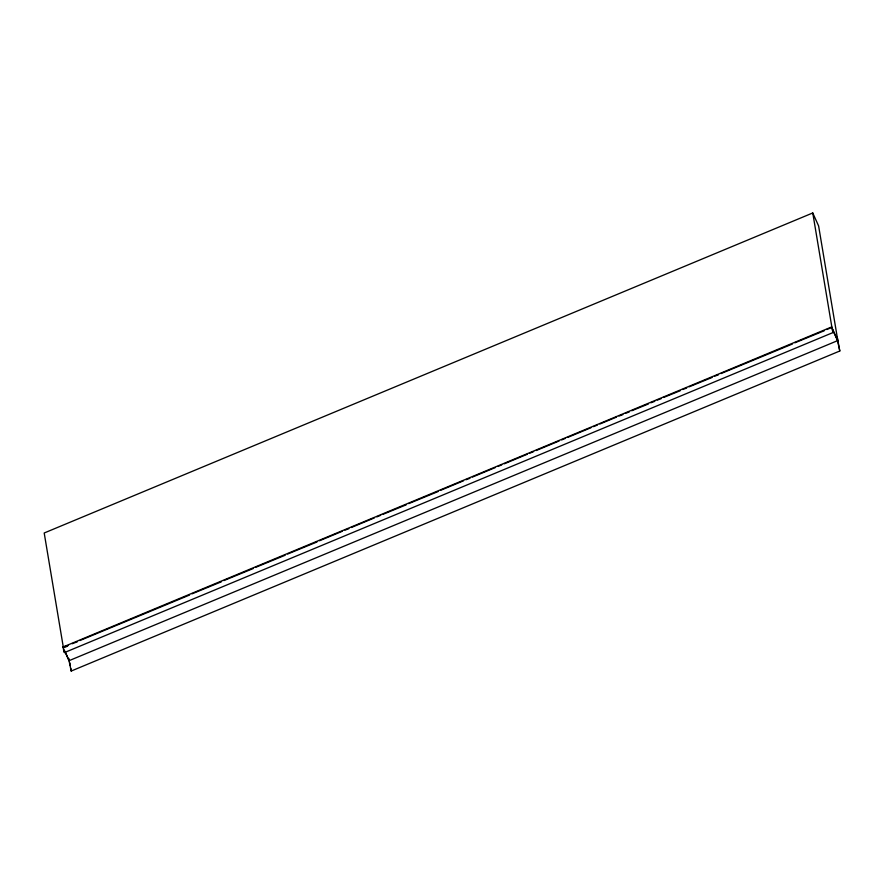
<?xml version="1.0" encoding="UTF-8"?>
<svg xmlns="http://www.w3.org/2000/svg" width="884" height="884" viewBox="0 0 884 884"><rect width="100%" height="100%" fill="white"/><g stroke="black" fill="none" stroke-linecap="round" stroke-linejoin="round"><path stroke-width="1.33" d="M812.761 212.956L831.988 327.831L837.844 340.826L818.617 225.95L812.761 212.956L44.2 532.997L63.427 647.873L67.25 646.281M64.521 650.757L69.007 660.702L71.206 671.044L839.8 351.003L837.568 340.66L832.529 329.467L833.037 332.539L64.466 652.58L63.913 651.475L63.029 647L831.601 326.969L831.943 327.555M63.029 647L68.477 645.464M72.234 643.729L77.394 641.751M79.88 640.546L189.563 595.043M192.038 593.838L221.42 581.783M223.906 580.578L253.288 568.511M255.774 567.307L285.156 555.24M287.632 554.036L317.013 541.969M319.5 540.765L342.439 531.218M344.992 530.157L348.882 528.709M351.368 527.494L374.308 517.947M376.86 516.886L380.684 515.295M383.225 514.234L406.231 504.819M408.717 503.615L438.099 491.548M440.586 490.344L463.525 480.797M466.078 479.736L469.968 478.288M472.443 477.073L495.394 467.526M497.935 466.465L501.758 464.873M504.311 463.813L527.251 454.254M529.803 453.194L533.627 451.602M536.179 450.542L559.119 440.983M561.672 439.923L565.495 438.331M568.036 437.271L590.987 427.723M593.529 426.652L597.352 425.06M599.904 424L616.479 417.104M619.021 416.044L622.911 414.596M625.397 413.392L629.286 411.944M631.773 410.74L648.403 403.977M650.889 402.772L654.779 401.325M657.265 400.12L661.155 398.673M663.63 397.469L680.271 390.706M682.746 389.501L686.636 388.054M689.122 386.849L712.128 377.446M714.615 376.23L718.504 374.783M720.99 373.578L792.429 344.009M794.915 342.804L824.297 330.738M826.783 329.533L830.606 327.942M69.007 660.702L837.568 340.66M833.004 332.539L831.601 326.969M71.206 671.044L70.786 668.271M837.259 337.334L839.8 350.948M65.018 651.42L69.272 660.867L68.886 658.536M69.869 662.856L70.322 665.564M63.968 649.508L64.466 652.58"/></g></svg>
